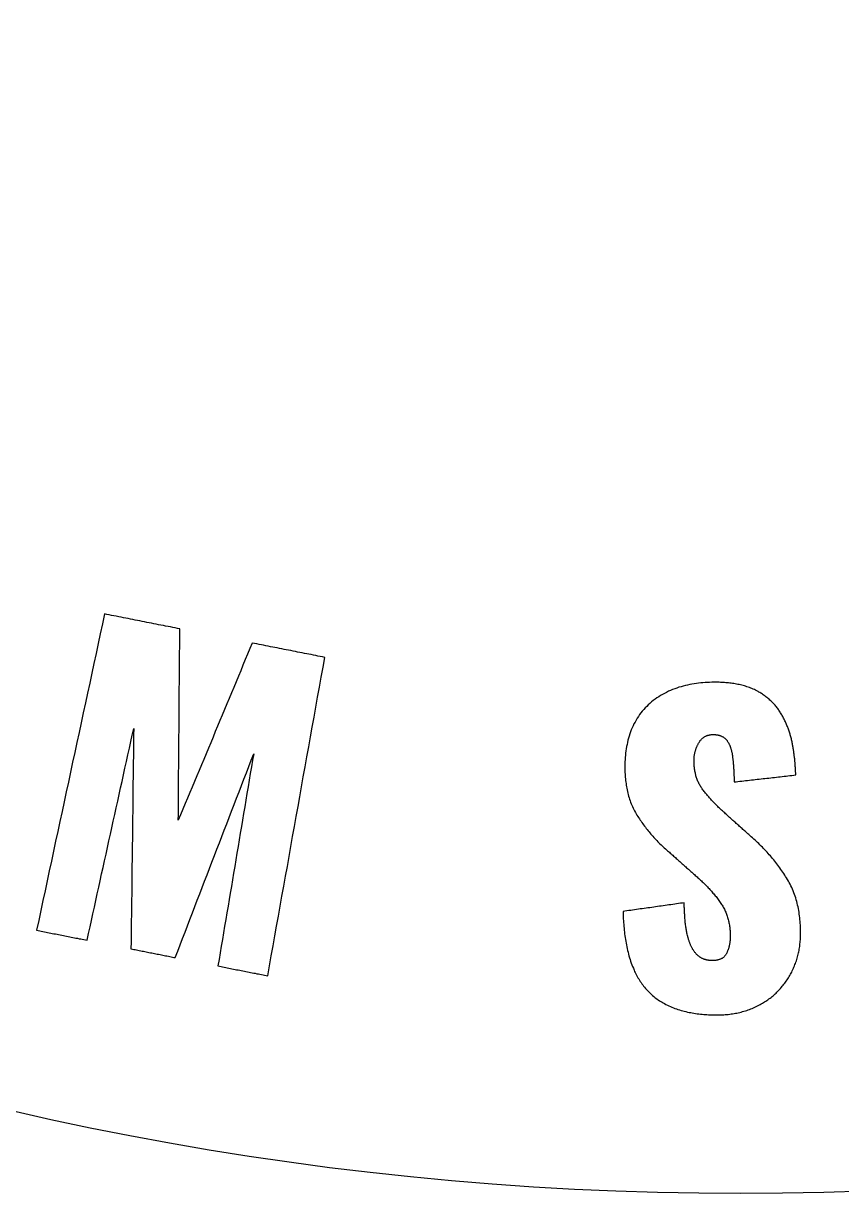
# Model space of a CAD drawing. Header units: millimetres. Extents: x -44.4 to 44.4, y -44.4 to 44.4.
# Drawn here: x -9.88 to 1.39, y -44.45 to -28.33 of the extents above; entities that cross this region are included whole.
import ezdxf

# ---------------------------------------------------------------- set-up
doc = ezdxf.new("R2010")
doc.units = ezdxf.units.MM
doc.layers.add('PERIMETER', color=1, linetype='Continuous')
doc.layers.add('TEXT', color=5, linetype='Continuous')

msp = doc.modelspace()

# ---------------------------------------------------------------- linework, layer by layer
at = {"layer": 'PERIMETER'}
msp.add_circle((0, 0), 44.45, dxfattribs=at)
at = {"layer": 'TEXT'}
for points in [[(-9.697, -40.823), (-9.676, -40.827), (-9.654, -40.831), (-9.632, -40.836), (-9.61, -40.84), (-9.589, -40.844), (-9.567, -40.849), (-9.545, -40.853), (-9.523, -40.857), (-9.502, -40.861), (-9.48, -40.866), (-9.458, -40.87), (-9.436, -40.874), (-9.415, -40.879), (-9.393, -40.883), (-9.371, -40.887), (-9.349, -40.891), (-9.328, -40.896), (-9.306, -40.9), (-9.284, -40.904), (-9.262, -40.909), (-9.241, -40.913), (-9.219, -40.917), (-9.197, -40.921), (-9.175, -40.926), (-9.154, -40.93), (-9.132, -40.934), (-9.11, -40.939), (-9.088, -40.943), (-9.067, -40.947), (-9.045, -40.951), (-9.023, -40.956), (-9.001, -40.96), (-8.981, -40.869), (-8.961, -40.778), (-8.941, -40.687), (-8.921, -40.595), (-8.901, -40.504), (-8.881, -40.413), (-8.861, -40.322), (-8.841, -40.231), (-8.821, -40.14), (-8.801, -40.048), (-8.781, -39.957), (-8.76, -39.866), (-8.74, -39.775), (-8.72, -39.684), (-8.7, -39.593), (-8.68, -39.501), (-8.66, -39.41), (-8.64, -39.319), (-8.62, -39.228), (-8.6, -39.137), (-8.58, -39.046), (-8.56, -38.954), (-8.54, -38.863), (-8.52, -38.772), (-8.5, -38.681), (-8.48, -38.59), (-8.459, -38.498), (-8.439, -38.407), (-8.419, -38.316), (-8.399, -38.225), (-8.379, -38.134), (-8.359, -38.043), (-8.36, -38.138), (-8.361, -38.232), (-8.363, -38.327), (-8.364, -38.422), (-8.365, -38.517), (-8.366, -38.612), (-8.367, -38.707), (-8.369, -38.802), (-8.37, -38.897), (-8.371, -38.992), (-8.372, -39.086), (-8.373, -39.181), (-8.374, -39.276), (-8.376, -39.371), (-8.377, -39.466), (-8.378, -39.561), (-8.379, -39.656), (-8.38, -39.751), (-8.382, -39.846), (-8.383, -39.94), (-8.384, -40.035), (-8.385, -40.13), (-8.386, -40.225), (-8.387, -40.32), (-8.389, -40.415), (-8.39, -40.51), (-8.391, -40.605), (-8.392, -40.7), (-8.393, -40.794), (-8.395, -40.889), (-8.396, -40.984), (-8.397, -41.079), (-8.378, -41.083), (-8.359, -41.087), (-8.34, -41.09), (-8.321, -41.094), (-8.302, -41.098), (-8.283, -41.102), (-8.263, -41.105), (-8.244, -41.109), (-8.225, -41.113), (-8.206, -41.117), (-8.187, -41.12), (-8.168, -41.124), (-8.149, -41.128), (-8.13, -41.132), (-8.111, -41.135), (-8.092, -41.139), (-8.073, -41.143), (-8.054, -41.147), (-8.035, -41.15), (-8.016, -41.154), (-7.997, -41.158), (-7.978, -41.162), (-7.959, -41.166), (-7.94, -41.169), (-7.92, -41.173), (-7.901, -41.177), (-7.882, -41.181), (-7.863, -41.184), (-7.844, -41.188), (-7.825, -41.192), (-7.806, -41.196), (-7.787, -41.199), (-7.753, -41.112), (-7.72, -41.024), (-7.686, -40.936), (-7.652, -40.848), (-7.618, -40.76), (-7.585, -40.673), (-7.551, -40.585), (-7.517, -40.497), (-7.483, -40.409), (-7.449, -40.322), (-7.416, -40.234), (-7.382, -40.146), (-7.348, -40.058), (-7.314, -39.971), (-7.281, -39.883), (-7.247, -39.795), (-7.213, -39.707), (-7.179, -39.619), (-7.146, -39.532), (-7.112, -39.444), (-7.078, -39.356), (-7.044, -39.268), (-7.011, -39.181), (-6.977, -39.093), (-6.943, -39.005), (-6.909, -38.917), (-6.876, -38.83), (-6.842, -38.742), (-6.808, -38.654), (-6.774, -38.566), (-6.741, -38.478), (-6.707, -38.391), (-6.722, -38.482), (-6.738, -38.573), (-6.753, -38.665), (-6.768, -38.756), (-6.784, -38.848), (-6.799, -38.939), (-6.814, -39.03), (-6.83, -39.122), (-6.845, -39.213), (-6.861, -39.305), (-6.876, -39.396), (-6.891, -39.487), (-6.907, -39.579), (-6.922, -39.67), (-6.937, -39.762), (-6.953, -39.853), (-6.968, -39.944), (-6.984, -40.036), (-6.999, -40.127), (-7.014, -40.218), (-7.03, -40.31), (-7.045, -40.401), (-7.06, -40.493), (-7.076, -40.584), (-7.091, -40.675), (-7.107, -40.767), (-7.122, -40.858), (-7.137, -40.95), (-7.153, -41.041), (-7.168, -41.132), (-7.184, -41.224), (-7.199, -41.315), (-7.177, -41.319), (-7.156, -41.324), (-7.135, -41.328), (-7.113, -41.332), (-7.092, -41.336), (-7.07, -41.341), (-7.049, -41.345), (-7.028, -41.349), (-7.006, -41.353), (-6.985, -41.357), (-6.963, -41.362), (-6.942, -41.366), (-6.92, -41.37), (-6.899, -41.374), (-6.878, -41.378), (-6.856, -41.383), (-6.835, -41.387), (-6.813, -41.391), (-6.792, -41.395), (-6.771, -41.4), (-6.749, -41.404), (-6.728, -41.408), (-6.706, -41.412), (-6.685, -41.416), (-6.663, -41.421), (-6.642, -41.425), (-6.621, -41.429), (-6.599, -41.433), (-6.578, -41.438), (-6.556, -41.442), (-6.535, -41.446), (-6.514, -41.45), (-6.489, -41.313), (-6.464, -41.176), (-6.44, -41.039), (-6.415, -40.902), (-6.391, -40.765), (-6.366, -40.628), (-6.342, -40.491), (-6.317, -40.354), (-6.293, -40.217), (-6.268, -40.08), (-6.243, -39.943), (-6.219, -39.806), (-6.194, -39.668), (-6.17, -39.531), (-6.145, -39.394), (-6.121, -39.257), (-6.096, -39.12), (-6.072, -38.983), (-6.047, -38.846), (-6.023, -38.709), (-5.998, -38.572), (-5.973, -38.435), (-5.949, -38.298), (-5.924, -38.161), (-5.9, -38.024), (-5.875, -37.887), (-5.851, -37.75), (-5.826, -37.613), (-5.802, -37.476), (-5.777, -37.338), (-5.752, -37.201), (-5.728, -37.064), (-5.759, -37.058), (-5.79, -37.052), (-5.821, -37.046), (-5.853, -37.04), (-5.884, -37.034), (-5.915, -37.027), (-5.946, -37.021), (-5.977, -37.015), (-6.009, -37.009), (-6.04, -37.003), (-6.071, -36.997), (-6.102, -36.991), (-6.133, -36.984), (-6.165, -36.978), (-6.196, -36.972), (-6.227, -36.966), (-6.258, -36.96), (-6.289, -36.954), (-6.321, -36.948), (-6.352, -36.941), (-6.383, -36.935), (-6.414, -36.929), (-6.445, -36.923), (-6.477, -36.917), (-6.508, -36.911), (-6.539, -36.905), (-6.57, -36.898), (-6.601, -36.892), (-6.633, -36.886), (-6.664, -36.88), (-6.695, -36.874), (-6.726, -36.868), (-6.758, -36.944), (-6.79, -37.02), (-6.822, -37.096), (-6.854, -37.173), (-6.885, -37.249), (-6.917, -37.325), (-6.949, -37.401), (-6.981, -37.478), (-7.013, -37.554), (-7.045, -37.63), (-7.076, -37.706), (-7.108, -37.783), (-7.14, -37.859), (-7.172, -37.935), (-7.204, -38.011), (-7.236, -38.087), (-7.267, -38.164), (-7.299, -38.24), (-7.331, -38.316), (-7.363, -38.392), (-7.395, -38.469), (-7.427, -38.545), (-7.458, -38.621), (-7.49, -38.697), (-7.522, -38.774), (-7.554, -38.85), (-7.586, -38.926), (-7.618, -39.002), (-7.65, -39.079), (-7.681, -39.155), (-7.713, -39.231), (-7.745, -39.307), (-7.744, -39.225), (-7.744, -39.142), (-7.743, -39.06), (-7.742, -38.978), (-7.742, -38.895), (-7.741, -38.813), (-7.741, -38.731), (-7.74, -38.648), (-7.739, -38.566), (-7.739, -38.483), (-7.738, -38.401), (-7.737, -38.319), (-7.737, -38.236), (-7.736, -38.154), (-7.735, -38.071), (-7.735, -37.989), (-7.734, -37.907), (-7.733, -37.824), (-7.733, -37.742), (-7.732, -37.66), (-7.732, -37.577), (-7.731, -37.495), (-7.73, -37.412), (-7.73, -37.33), (-7.729, -37.248), (-7.728, -37.165), (-7.728, -37.083), (-7.727, -37.001), (-7.726, -36.918), (-7.726, -36.836), (-7.725, -36.753), (-7.724, -36.671), (-7.757, -36.665), (-7.789, -36.658), (-7.822, -36.652), (-7.854, -36.645), (-7.886, -36.639), (-7.919, -36.633), (-7.951, -36.626), (-7.984, -36.62), (-8.016, -36.614), (-8.048, -36.607), (-8.081, -36.601), (-8.113, -36.594), (-8.145, -36.588), (-8.178, -36.582), (-8.21, -36.575), (-8.243, -36.569), (-8.275, -36.563), (-8.307, -36.556), (-8.34, -36.55), (-8.372, -36.543), (-8.404, -36.537), (-8.437, -36.531), (-8.469, -36.524), (-8.502, -36.518), (-8.534, -36.511), (-8.566, -36.505), (-8.599, -36.499), (-8.631, -36.492), (-8.663, -36.486), (-8.696, -36.48), (-8.728, -36.473), (-8.761, -36.467), (-8.79, -36.603), (-8.819, -36.739), (-8.848, -36.875), (-8.878, -37.011), (-8.907, -37.147), (-8.936, -37.284), (-8.965, -37.42), (-8.995, -37.556), (-9.024, -37.692), (-9.053, -37.828), (-9.083, -37.964), (-9.112, -38.1), (-9.141, -38.236), (-9.17, -38.373), (-9.2, -38.509), (-9.229, -38.645), (-9.258, -38.781), (-9.288, -38.917), (-9.317, -39.053), (-9.346, -39.189), (-9.375, -39.325), (-9.405, -39.462), (-9.434, -39.598), (-9.463, -39.734), (-9.492, -39.87), (-9.522, -40.006), (-9.551, -40.142), (-9.58, -40.278), (-9.61, -40.415), (-9.639, -40.551), (-9.668, -40.687)], [(-1.049, -41.834), (-1.029, -41.845), (-1.009, -41.855), (-0.988, -41.864), (-0.968, -41.874), (-0.947, -41.882), (-0.926, -41.891), (-0.905, -41.899), (-0.884, -41.906), (-0.863, -41.914), (-0.841, -41.92), (-0.819, -41.927), (-0.798, -41.933), (-0.776, -41.939), (-0.754, -41.944), (-0.732, -41.949), (-0.71, -41.954), (-0.688, -41.958), (-0.666, -41.962), (-0.644, -41.966), (-0.621, -41.969), (-0.599, -41.972), (-0.577, -41.975), (-0.554, -41.978), (-0.532, -41.98), (-0.509, -41.982), (-0.487, -41.984), (-0.464, -41.985), (-0.442, -41.987), (-0.419, -41.988), (-0.397, -41.988), (-0.374, -41.989), (-0.352, -41.989), (-0.332, -41.989), (-0.312, -41.989), (-0.291, -41.989), (-0.271, -41.988), (-0.251, -41.987), (-0.231, -41.986), (-0.211, -41.985), (-0.191, -41.983), (-0.171, -41.981), (-0.151, -41.979), (-0.131, -41.976), (-0.111, -41.973), (-0.091, -41.97), (-0.072, -41.967), (-0.052, -41.963), (-0.032, -41.959), (-0.013, -41.954), (0.007, -41.949), (0.026, -41.944), (0.046, -41.939), (0.065, -41.933), (0.084, -41.927), (0.103, -41.921), (0.122, -41.914), (0.141, -41.907), (0.16, -41.899), (0.178, -41.891), (0.197, -41.883), (0.215, -41.875), (0.233, -41.866), (0.251, -41.856), (0.268, -41.847), (0.284, -41.838), (0.3, -41.829), (0.315, -41.819), (0.33, -41.81), (0.346, -41.8), (0.361, -41.79), (0.375, -41.779), (0.39, -41.769), (0.405, -41.758), (0.419, -41.747), (0.433, -41.735), (0.447, -41.724), (0.461, -41.712), (0.474, -41.7), (0.487, -41.688), (0.5, -41.675), (0.513, -41.662), (0.526, -41.649), (0.538, -41.636), (0.55, -41.623), (0.562, -41.609), (0.574, -41.595), (0.585, -41.581), (0.596, -41.567), (0.607, -41.553), (0.618, -41.538), (0.628, -41.523), (0.639, -41.508), (0.648, -41.493), (0.658, -41.478), (0.667, -41.462), (0.677, -41.447), (0.686, -41.43), (0.694, -41.414), (0.703, -41.398), (0.711, -41.381), (0.719, -41.364), (0.727, -41.347), (0.734, -41.33), (0.741, -41.313), (0.748, -41.296), (0.755, -41.279), (0.761, -41.261), (0.767, -41.244), (0.773, -41.226), (0.778, -41.208), (0.783, -41.19), (0.788, -41.172), (0.792, -41.154), (0.796, -41.136), (0.8, -41.118), (0.804, -41.1), (0.807, -41.082), (0.81, -41.063), (0.813, -41.045), (0.815, -41.027), (0.817, -41.008), (0.819, -40.99), (0.821, -40.971), (0.822, -40.953), (0.823, -40.934), (0.824, -40.916), (0.825, -40.897), (0.825, -40.879), (0.825, -40.853), (0.825, -40.828), (0.824, -40.803), (0.824, -40.777), (0.822, -40.752), (0.821, -40.727), (0.819, -40.701), (0.817, -40.676), (0.814, -40.651), (0.811, -40.626), (0.808, -40.6), (0.804, -40.575), (0.8, -40.55), (0.795, -40.525), (0.79, -40.5), (0.784, -40.476), (0.778, -40.451), (0.772, -40.426), (0.765, -40.402), (0.758, -40.378), (0.75, -40.354), (0.742, -40.33), (0.733, -40.306), (0.724, -40.282), (0.714, -40.259), (0.704, -40.235), (0.693, -40.212), (0.682, -40.19), (0.67, -40.167), (0.658, -40.145), (0.645, -40.123), (0.632, -40.101), (0.619, -40.082), (0.607, -40.062), (0.594, -40.042), (0.581, -40.023), (0.567, -40.004), (0.554, -39.984), (0.54, -39.965), (0.527, -39.947), (0.513, -39.928), (0.498, -39.909), (0.484, -39.891), (0.469, -39.872), (0.455, -39.854), (0.44, -39.836), (0.425, -39.818), (0.41, -39.8), (0.394, -39.783), (0.379, -39.765), (0.363, -39.748), (0.347, -39.73), (0.331, -39.713), (0.315, -39.696), (0.299, -39.68), (0.282, -39.663), (0.266, -39.647), (0.249, -39.63), (0.232, -39.614), (0.215, -39.598), (0.198, -39.582), (0.18, -39.567), (0.163, -39.551), (0.145, -39.536), (0.134, -39.525), (0.122, -39.515), (0.111, -39.505), (0.099, -39.495), (0.088, -39.484), (0.077, -39.474), (0.065, -39.464), (0.054, -39.454), (0.042, -39.443), (0.031, -39.433), (0.02, -39.423), (0.008, -39.413), (-0.003, -39.402), (-0.015, -39.392), (-0.026, -39.382), (-0.038, -39.372), (-0.049, -39.361), (-0.06, -39.351), (-0.072, -39.341), (-0.083, -39.33), (-0.095, -39.32), (-0.106, -39.31), (-0.117, -39.3), (-0.129, -39.289), (-0.14, -39.279), (-0.152, -39.269), (-0.163, -39.259), (-0.175, -39.248), (-0.186, -39.238), (-0.197, -39.228), (-0.209, -39.218), (-0.22, -39.207), (-0.231, -39.198), (-0.241, -39.188), (-0.251, -39.179), (-0.262, -39.169), (-0.272, -39.16), (-0.282, -39.15), (-0.293, -39.14), (-0.303, -39.13), (-0.313, -39.12), (-0.323, -39.11), (-0.333, -39.101), (-0.343, -39.09), (-0.353, -39.08), (-0.363, -39.07), (-0.372, -39.06), (-0.382, -39.05), (-0.392, -39.04), (-0.401, -39.029), (-0.411, -39.019), (-0.42, -39.008), (-0.43, -38.998), (-0.439, -38.987), (-0.448, -38.976), (-0.457, -38.966), (-0.467, -38.955), (-0.476, -38.944), (-0.484, -38.933), (-0.493, -38.922), (-0.502, -38.911), (-0.511, -38.9), (-0.519, -38.889), (-0.528, -38.877), (-0.536, -38.866), (-0.543, -38.855), (-0.55, -38.844), (-0.557, -38.833), (-0.564, -38.821), (-0.57, -38.809), (-0.576, -38.797), (-0.582, -38.785), (-0.588, -38.773), (-0.593, -38.761), (-0.598, -38.748), (-0.602, -38.735), (-0.607, -38.723), (-0.611, -38.71), (-0.615, -38.697), (-0.618, -38.684), (-0.621, -38.671), (-0.624, -38.658), (-0.627, -38.645), (-0.63, -38.632), (-0.632, -38.619), (-0.634, -38.605), (-0.636, -38.592), (-0.637, -38.579), (-0.638, -38.566), (-0.639, -38.552), (-0.64, -38.539), (-0.641, -38.525), (-0.642, -38.512), (-0.642, -38.499), (-0.642, -38.485), (-0.642, -38.472), (-0.642, -38.464), (-0.642, -38.457), (-0.641, -38.449), (-0.641, -38.442), (-0.64, -38.434), (-0.639, -38.427), (-0.638, -38.419), (-0.637, -38.412), (-0.636, -38.404), (-0.635, -38.397), (-0.633, -38.389), (-0.632, -38.382), (-0.63, -38.374), (-0.628, -38.367), (-0.626, -38.36), (-0.624, -38.353), (-0.622, -38.345), (-0.619, -38.338), (-0.617, -38.331), (-0.615, -38.324), (-0.612, -38.317), (-0.609, -38.31), (-0.606, -38.303), (-0.603, -38.296), (-0.6, -38.289), (-0.597, -38.282), (-0.594, -38.275), (-0.591, -38.268), (-0.587, -38.261), (-0.584, -38.255), (-0.58, -38.248), (-0.577, -38.241), (-0.573, -38.235), (-0.569, -38.228), (-0.564, -38.222), (-0.56, -38.216), (-0.556, -38.21), (-0.551, -38.204), (-0.546, -38.198), (-0.541, -38.192), (-0.535, -38.187), (-0.53, -38.181), (-0.524, -38.176), (-0.518, -38.172), (-0.512, -38.167), (-0.506, -38.163), (-0.499, -38.159), (-0.492, -38.155), (-0.486, -38.151), (-0.479, -38.148), (-0.472, -38.145), (-0.465, -38.142), (-0.457, -38.14), (-0.45, -38.137), (-0.443, -38.135), (-0.435, -38.134), (-0.428, -38.132), (-0.42, -38.131), (-0.413, -38.13), (-0.405, -38.129), (-0.398, -38.129), (-0.39, -38.128), (-0.382, -38.128), (-0.375, -38.128), (-0.368, -38.128), (-0.361, -38.128), (-0.355, -38.129), (-0.348, -38.129), (-0.342, -38.13), (-0.335, -38.13), (-0.329, -38.131), (-0.322, -38.132), (-0.316, -38.133), (-0.309, -38.135), (-0.303, -38.136), (-0.296, -38.138), (-0.29, -38.14), (-0.284, -38.142), (-0.277, -38.144), (-0.271, -38.146), (-0.265, -38.149), (-0.259, -38.152), (-0.253, -38.154), (-0.247, -38.158), (-0.242, -38.161), (-0.236, -38.164), (-0.231, -38.168), (-0.225, -38.172), (-0.22, -38.176), (-0.215, -38.18), (-0.21, -38.185), (-0.206, -38.189), (-0.201, -38.194), (-0.197, -38.199), (-0.192, -38.204), (-0.188, -38.209), (-0.184, -38.216), (-0.18, -38.222), (-0.176, -38.228), (-0.172, -38.235), (-0.168, -38.241), (-0.164, -38.248), (-0.161, -38.255), (-0.157, -38.261), (-0.154, -38.268), (-0.151, -38.275), (-0.148, -38.282), (-0.145, -38.289), (-0.143, -38.296), (-0.14, -38.303), (-0.138, -38.31), (-0.135, -38.318), (-0.133, -38.325), (-0.131, -38.332), (-0.129, -38.339), (-0.127, -38.347), (-0.125, -38.354), (-0.124, -38.361), (-0.122, -38.369), (-0.12, -38.376), (-0.119, -38.383), (-0.118, -38.391), (-0.116, -38.398), (-0.115, -38.406), (-0.114, -38.413), (-0.113, -38.421), (-0.112, -38.428), (-0.111, -38.436), (-0.11, -38.446), (-0.108, -38.457), (-0.107, -38.468), (-0.106, -38.479), (-0.105, -38.489), (-0.104, -38.5), (-0.103, -38.511), (-0.102, -38.521), (-0.101, -38.532), (-0.1, -38.543), (-0.099, -38.554), (-0.099, -38.564), (-0.098, -38.575), (-0.097, -38.586), (-0.097, -38.597), (-0.096, -38.607), (-0.095, -38.618), (-0.095, -38.629), (-0.094, -38.64), (-0.094, -38.651), (-0.093, -38.661), (-0.093, -38.672), (-0.092, -38.683), (-0.092, -38.694), (-0.091, -38.704), (-0.091, -38.715), (-0.091, -38.726), (-0.09, -38.737), (-0.09, -38.747), (-0.09, -38.758), (-0.09, -38.769), (-0.09, -38.78), (-0.063, -38.777), (-0.037, -38.774), (-0.01, -38.771), (0.016, -38.768), (0.043, -38.765), (0.069, -38.762), (0.096, -38.759), (0.122, -38.756), (0.149, -38.753), (0.175, -38.75), (0.202, -38.747), (0.228, -38.744), (0.255, -38.741), (0.281, -38.738), (0.308, -38.735), (0.334, -38.732), (0.361, -38.729), (0.387, -38.726), (0.414, -38.723), (0.44, -38.72), (0.467, -38.717), (0.493, -38.714), (0.52, -38.711), (0.546, -38.708), (0.573, -38.705), (0.599, -38.702), (0.626, -38.699), (0.652, -38.696), (0.679, -38.693), (0.705, -38.69), (0.732, -38.687), (0.758, -38.683), (0.758, -38.67), (0.758, -38.657), (0.757, -38.644), (0.757, -38.631), (0.756, -38.618), (0.756, -38.605), (0.755, -38.592), (0.754, -38.579), (0.753, -38.566), (0.752, -38.553), (0.751, -38.54), (0.75, -38.527), (0.749, -38.514), (0.748, -38.501), (0.747, -38.488), (0.745, -38.475), (0.744, -38.462), (0.743, -38.449), (0.741, -38.436), (0.739, -38.423), (0.738, -38.41), (0.736, -38.397), (0.734, -38.384), (0.733, -38.371), (0.731, -38.358), (0.729, -38.345), (0.727, -38.332), (0.725, -38.319), (0.722, -38.306), (0.72, -38.294), (0.718, -38.281), (0.716, -38.268), (0.713, -38.254), (0.711, -38.241), (0.708, -38.227), (0.705, -38.214), (0.702, -38.2), (0.699, -38.187), (0.695, -38.173), (0.692, -38.16), (0.688, -38.147), (0.684, -38.133), (0.68, -38.12), (0.676, -38.107), (0.672, -38.094), (0.668, -38.081), (0.663, -38.067), (0.658, -38.054), (0.654, -38.041), (0.649, -38.029), (0.644, -38.016), (0.638, -38.003), (0.633, -37.99), (0.628, -37.977), (0.622, -37.965), (0.616, -37.952), (0.61, -37.94), (0.604, -37.927), (0.598, -37.915), (0.592, -37.903), (0.586, -37.89), (0.579, -37.878), (0.573, -37.866), (0.566, -37.854), (0.559, -37.841), (0.551, -37.829), (0.543, -37.817), (0.536, -37.805), (0.527, -37.793), (0.519, -37.781), (0.511, -37.769), (0.502, -37.758), (0.493, -37.746), (0.484, -37.735), (0.474, -37.724), (0.465, -37.713), (0.455, -37.703), (0.445, -37.692), (0.435, -37.682), (0.424, -37.672), (0.414, -37.662), (0.403, -37.652), (0.392, -37.642), (0.381, -37.633), (0.37, -37.624), (0.359, -37.615), (0.348, -37.606), (0.336, -37.597), (0.324, -37.589), (0.312, -37.58), (0.3, -37.572), (0.288, -37.564), (0.276, -37.557), (0.264, -37.549), (0.251, -37.542), (0.239, -37.534), (0.223, -37.525), (0.206, -37.517), (0.19, -37.509), (0.173, -37.501), (0.156, -37.494), (0.139, -37.487), (0.121, -37.48), (0.104, -37.474), (0.086, -37.468), (0.068, -37.462), (0.051, -37.457), (0.033, -37.452), (0.015, -37.448), (-0.003, -37.443), (-0.021, -37.439), (-0.04, -37.436), (-0.058, -37.432), (-0.076, -37.429), (-0.094, -37.426), (-0.113, -37.423), (-0.131, -37.421), (-0.15, -37.419), (-0.168, -37.417), (-0.186, -37.415), (-0.205, -37.413), (-0.223, -37.412), (-0.242, -37.411), (-0.26, -37.41), (-0.279, -37.409), (-0.298, -37.408), (-0.316, -37.408), (-0.335, -37.408), (-0.365, -37.408), (-0.396, -37.408), (-0.427, -37.409), (-0.457, -37.41), (-0.488, -37.412), (-0.519, -37.414), (-0.549, -37.417), (-0.58, -37.42), (-0.61, -37.424), (-0.641, -37.429), (-0.671, -37.434), (-0.701, -37.439), (-0.731, -37.445), (-0.761, -37.452), (-0.791, -37.46), (-0.821, -37.468), (-0.85, -37.477), (-0.879, -37.487), (-0.908, -37.497), (-0.937, -37.508), (-0.965, -37.52), (-0.993, -37.532), (-1.021, -37.546), (-1.048, -37.56), (-1.075, -37.574), (-1.102, -37.59), (-1.128, -37.606), (-1.154, -37.623), (-1.179, -37.641), (-1.203, -37.659), (-1.227, -37.679), (-1.251, -37.699), (-1.273, -37.719), (-1.294, -37.739), (-1.315, -37.761), (-1.335, -37.783), (-1.355, -37.806), (-1.374, -37.829), (-1.391, -37.853), (-1.409, -37.878), (-1.425, -37.903), (-1.44, -37.928), (-1.455, -37.955), (-1.469, -37.981), (-1.482, -38.008), (-1.494, -38.035), (-1.506, -38.063), (-1.517, -38.091), (-1.526, -38.119), (-1.536, -38.148), (-1.544, -38.177), (-1.552, -38.206), (-1.559, -38.235), (-1.565, -38.264), (-1.571, -38.293), (-1.576, -38.323), (-1.58, -38.353), (-1.584, -38.382), (-1.587, -38.412), (-1.589, -38.442), (-1.591, -38.472), (-1.593, -38.502), (-1.594, -38.532), (-1.594, -38.562), (-1.595, -38.584), (-1.594, -38.606), (-1.594, -38.628), (-1.593, -38.65), (-1.592, -38.672), (-1.591, -38.694), (-1.589, -38.716), (-1.587, -38.738), (-1.585, -38.76), (-1.582, -38.781), (-1.579, -38.803), (-1.576, -38.825), (-1.572, -38.847), (-1.568, -38.868), (-1.564, -38.89), (-1.559, -38.912), (-1.554, -38.933), (-1.549, -38.954), (-1.543, -38.976), (-1.537, -38.997), (-1.53, -39.018), (-1.523, -39.039), (-1.515, -39.059), (-1.507, -39.08), (-1.499, -39.1), (-1.49, -39.12), (-1.481, -39.14), (-1.471, -39.16), (-1.461, -39.18), (-1.45, -39.199), (-1.439, -39.218), (-1.428, -39.237), (-1.417, -39.254), (-1.406, -39.271), (-1.395, -39.288), (-1.384, -39.305), (-1.372, -39.322), (-1.36, -39.338), (-1.349, -39.355), (-1.337, -39.371), (-1.325, -39.388), (-1.312, -39.404), (-1.3, -39.42), (-1.287, -39.436), (-1.275, -39.452), (-1.262, -39.467), (-1.249, -39.483), (-1.236, -39.498), (-1.222, -39.514), (-1.209, -39.529), (-1.195, -39.544), (-1.182, -39.559), (-1.168, -39.574), (-1.154, -39.588), (-1.139, -39.603), (-1.125, -39.617), (-1.111, -39.632), (-1.096, -39.646), (-1.082, -39.66), (-1.067, -39.674), (-1.052, -39.687), (-1.037, -39.701), (-1.022, -39.714), (-1.006, -39.728), (-0.994, -39.738), (-0.982, -39.749), (-0.971, -39.76), (-0.959, -39.77), (-0.947, -39.781), (-0.935, -39.791), (-0.923, -39.802), (-0.911, -39.813), (-0.899, -39.823), (-0.887, -39.834), (-0.875, -39.844), (-0.863, -39.855), (-0.851, -39.866), (-0.839, -39.876), (-0.827, -39.887), (-0.815, -39.897), (-0.804, -39.908), (-0.792, -39.919), (-0.78, -39.929), (-0.768, -39.94), (-0.756, -39.95), (-0.744, -39.961), (-0.732, -39.972), (-0.72, -39.982), (-0.708, -39.993), (-0.696, -40.003), (-0.684, -40.014), (-0.672, -40.025), (-0.66, -40.035), (-0.648, -40.046), (-0.637, -40.056), (-0.625, -40.067), (-0.612, -40.078), (-0.6, -40.089), (-0.588, -40.1), (-0.576, -40.111), (-0.564, -40.122), (-0.551, -40.133), (-0.54, -40.144), (-0.528, -40.155), (-0.516, -40.167), (-0.504, -40.178), (-0.492, -40.19), (-0.481, -40.201), (-0.469, -40.213), (-0.458, -40.225), (-0.447, -40.237), (-0.435, -40.249), (-0.424, -40.261), (-0.413, -40.273), (-0.402, -40.285), (-0.392, -40.298), (-0.381, -40.31), (-0.37, -40.322), (-0.36, -40.335), (-0.349, -40.348), (-0.339, -40.36), (-0.329, -40.373), (-0.319, -40.386), (-0.309, -40.399), (-0.299, -40.413), (-0.29, -40.426), (-0.28, -40.439), (-0.271, -40.453), (-0.262, -40.466), (-0.254, -40.479), (-0.246, -40.492), (-0.239, -40.505), (-0.231, -40.518), (-0.224, -40.532), (-0.218, -40.546), (-0.211, -40.56), (-0.205, -40.574), (-0.199, -40.588), (-0.194, -40.602), (-0.189, -40.617), (-0.184, -40.631), (-0.179, -40.646), (-0.175, -40.661), (-0.171, -40.676), (-0.167, -40.691), (-0.164, -40.705), (-0.161, -40.721), (-0.158, -40.736), (-0.155, -40.751), (-0.153, -40.766), (-0.151, -40.781), (-0.149, -40.796), (-0.148, -40.812), (-0.146, -40.827), (-0.145, -40.842), (-0.144, -40.857), (-0.144, -40.873), (-0.143, -40.888), (-0.143, -40.903), (-0.143, -40.919), (-0.143, -40.926), (-0.144, -40.933), (-0.144, -40.94), (-0.144, -40.947), (-0.145, -40.954), (-0.145, -40.961), (-0.146, -40.968), (-0.147, -40.975), (-0.148, -40.982), (-0.149, -40.989), (-0.15, -40.996), (-0.151, -41.003), (-0.152, -41.01), (-0.153, -41.017), (-0.155, -41.024), (-0.156, -41.031), (-0.158, -41.038), (-0.159, -41.045), (-0.161, -41.052), (-0.163, -41.059), (-0.165, -41.065), (-0.167, -41.072), (-0.169, -41.079), (-0.171, -41.086), (-0.174, -41.092), (-0.176, -41.099), (-0.179, -41.106), (-0.181, -41.112), (-0.184, -41.119), (-0.187, -41.125), (-0.189, -41.132), (-0.192, -41.138), (-0.196, -41.145), (-0.199, -41.152), (-0.203, -41.158), (-0.207, -41.164), (-0.211, -41.171), (-0.216, -41.176), (-0.221, -41.182), (-0.226, -41.187), (-0.232, -41.193), (-0.238, -41.197), (-0.244, -41.202), (-0.25, -41.206), (-0.256, -41.21), (-0.263, -41.214), (-0.269, -41.217), (-0.276, -41.221), (-0.283, -41.223), (-0.29, -41.226), (-0.297, -41.228), (-0.305, -41.231), (-0.312, -41.232), (-0.319, -41.234), (-0.327, -41.236), (-0.334, -41.237), (-0.341, -41.238), (-0.349, -41.239), (-0.356, -41.24), (-0.364, -41.24), (-0.371, -41.24), (-0.379, -41.241), (-0.387, -41.241), (-0.394, -41.241), (-0.401, -41.241), (-0.408, -41.24), (-0.415, -41.24), (-0.422, -41.24), (-0.429, -41.239), (-0.436, -41.238), (-0.443, -41.237), (-0.45, -41.236), (-0.457, -41.235), (-0.464, -41.233), (-0.471, -41.232), (-0.478, -41.23), (-0.484, -41.228), (-0.491, -41.226), (-0.498, -41.224), (-0.504, -41.221), (-0.511, -41.219), (-0.517, -41.216), (-0.524, -41.213), (-0.53, -41.21), (-0.537, -41.207), (-0.543, -41.203), (-0.549, -41.2), (-0.555, -41.196), (-0.561, -41.192), (-0.567, -41.188), (-0.572, -41.184), (-0.578, -41.18), (-0.583, -41.176), (-0.589, -41.171), (-0.594, -41.167), (-0.6, -41.162), (-0.606, -41.156), (-0.612, -41.149), (-0.619, -41.143), (-0.624, -41.136), (-0.63, -41.129), (-0.636, -41.122), (-0.641, -41.114), (-0.646, -41.107), (-0.651, -41.099), (-0.656, -41.092), (-0.661, -41.084), (-0.665, -41.076), (-0.67, -41.068), (-0.674, -41.06), (-0.678, -41.052), (-0.682, -41.044), (-0.685, -41.036), (-0.689, -41.027), (-0.693, -41.019), (-0.696, -41.011), (-0.699, -41.002), (-0.702, -40.994), (-0.706, -40.985), (-0.709, -40.977), (-0.711, -40.968), (-0.714, -40.96), (-0.717, -40.951), (-0.719, -40.942), (-0.722, -40.934), (-0.724, -40.925), (-0.727, -40.916), (-0.729, -40.908), (-0.733, -40.893), (-0.736, -40.879), (-0.739, -40.865), (-0.742, -40.851), (-0.745, -40.836), (-0.747, -40.822), (-0.75, -40.808), (-0.752, -40.793), (-0.754, -40.779), (-0.756, -40.765), (-0.758, -40.75), (-0.76, -40.736), (-0.762, -40.721), (-0.763, -40.707), (-0.765, -40.692), (-0.766, -40.678), (-0.767, -40.663), (-0.768, -40.649), (-0.77, -40.634), (-0.771, -40.62), (-0.771, -40.605), (-0.772, -40.591), (-0.773, -40.576), (-0.774, -40.562), (-0.774, -40.547), (-0.775, -40.532), (-0.775, -40.518), (-0.776, -40.503), (-0.776, -40.489), (-0.776, -40.474), (-0.777, -40.46), (-0.777, -40.445), (-0.803, -40.449), (-0.829, -40.452), (-0.856, -40.456), (-0.882, -40.46), (-0.908, -40.464), (-0.935, -40.467), (-0.961, -40.471), (-0.987, -40.475), (-1.014, -40.478), (-1.04, -40.482), (-1.066, -40.486), (-1.093, -40.489), (-1.119, -40.493), (-1.145, -40.497), (-1.172, -40.501), (-1.198, -40.504), (-1.224, -40.508), (-1.251, -40.512), (-1.277, -40.515), (-1.303, -40.519), (-1.33, -40.523), (-1.356, -40.526), (-1.382, -40.53), (-1.409, -40.534), (-1.435, -40.538), (-1.461, -40.541), (-1.488, -40.545), (-1.514, -40.549), (-1.54, -40.552), (-1.567, -40.556), (-1.593, -40.56), (-1.619, -40.563), (-1.619, -40.589), (-1.618, -40.615), (-1.617, -40.641), (-1.616, -40.667), (-1.614, -40.692), (-1.612, -40.718), (-1.61, -40.744), (-1.608, -40.77), (-1.606, -40.795), (-1.603, -40.821), (-1.601, -40.847), (-1.598, -40.872), (-1.594, -40.898), (-1.591, -40.924), (-1.587, -40.949), (-1.583, -40.975), (-1.578, -41), (-1.573, -41.026), (-1.568, -41.051), (-1.563, -41.076), (-1.557, -41.101), (-1.551, -41.126), (-1.544, -41.151), (-1.538, -41.176), (-1.53, -41.201), (-1.523, -41.226), (-1.515, -41.25), (-1.506, -41.275), (-1.497, -41.299), (-1.488, -41.323), (-1.478, -41.347), (-1.468, -41.371), (-1.46, -41.389), (-1.451, -41.407), (-1.442, -41.424), (-1.433, -41.442), (-1.423, -41.46), (-1.414, -41.477), (-1.403, -41.494), (-1.393, -41.511), (-1.382, -41.528), (-1.371, -41.544), (-1.36, -41.56), (-1.348, -41.576), (-1.336, -41.592), (-1.323, -41.608), (-1.31, -41.623), (-1.297, -41.638), (-1.284, -41.653), (-1.27, -41.667), (-1.256, -41.681), (-1.242, -41.695), (-1.227, -41.708), (-1.212, -41.721), (-1.197, -41.734), (-1.182, -41.747), (-1.166, -41.759), (-1.15, -41.771), (-1.134, -41.782), (-1.117, -41.793), (-1.1, -41.804), (-1.083, -41.814), (-1.066, -41.824)]]:
    msp.add_lwpolyline(points, close=True, dxfattribs=at)

doc.saveas('drawing.dxf')
